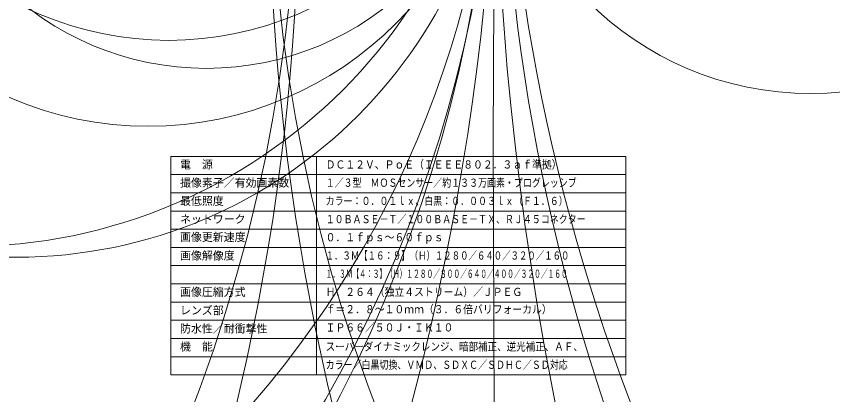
# Model space of a CAD drawing. Units: millimetres, scale not verified. Extents: x -1398 to 23375, y -11727 to 11622.
# Drawn here: x -105 to 119.3, y -121.9 to -18 of the extents above; entities that cross this region are included whole.
import ezdxf
from ezdxf.enums import TextEntityAlignment as Align

# ---------------------------------------------------------------- set-up
doc = ezdxf.new("R2010")
doc.units = ezdxf.units.MM
doc.header["$LTSCALE"] = 0.125
doc.layers.add('0-1_WAKU', color=1, linetype='Continuous', lineweight=18)
doc.layers.add('0-4_GAIKEI', color=1, linetype='Continuous', lineweight=18)
doc.layers.add('0-3_MOJI1', color=7, linetype='Continuous')
doc.styles.add('ＭＳ ゴシック', font='')
doc.styles.get('ＭＳ ゴシック').set_extended_font_data('MS Gothic')

msp = doc.modelspace()

# ---------------------------------------------------------------- linework, layer by layer
at = {"layer": '0-1_WAKU', "color": 4}
for p, q in [((-62.4904, -56.5086), (62.5096, -56.5086)), ((-22.4904, -56.5086), (-22.4904, -116.5086)), ((62.5096, -56.5086), (62.5096, -116.5086))]:
    msp.add_line(p, q, dxfattribs=at)
at = {"layer": '0-1_WAKU'}
for p, q in [((-62.4904, -61.5086), (62.5096, -61.5086)), ((-62.4904, -66.5086), (62.5096, -66.5086)), ((-62.4904, -71.5086), (62.5096, -71.5086)), ((-62.4904, -76.5086), (62.5096, -76.5086)), ((-62.4904, -81.5086), (62.5096, -81.5086)), ((-62.4904, -86.5086), (62.5096, -86.5086)), ((-62.4904, -91.5086), (62.5096, -91.5086)), ((-62.4904, -96.5086), (62.5096, -96.5086)), ((62.5096, -101.5086), (-62.4904, -101.5086)), ((62.5096, -106.5086), (-62.4904, -106.5086)), ((62.5096, -111.5086), (-62.4904, -111.5086))]:
    msp.add_line(p, q, dxfattribs=at)
at = {"layer": '0-1_WAKU', "color": 4}
msp.add_lwpolyline([(-62.4904, -56.5086), (-62.4904, -116.5086), (62.5096, -116.5086)], dxfattribs=at)
at = {"layer": '0-4_GAIKEI'}
for centre, radius in [((11700.3115, -52.5255), 11674.2533), ((889.0887, 44.8697), 862.592), ((-685.5049, 58.2506), 712.7527), ((-653.5964, 22.0888), 626.3595), ((589.6902, 22.1524), 625.1617), ((563.632, 67.2333), 535.0859), ((563.4236, 46.7516), 534.8775), ((-470.937, 32.5044), 443.4033), ((407.4243, 32.5542), 442.5992), ((-362.0528, 54.9845), 388.6825), ((-329.4905, 54.3323), 356.7168), ((-245.4507, 54.1472), 272.0774), ((-119.0475, 65.4651), 146.726), ((-104.9269, 48.4224), 132.6051), ((-63.1299, 65.9793), 90.6145), ((-68.7404, 48.015), 96.225), ((113.3394, 47.5821), 86.8446), ((-52.7699, 47.9304), 80.2544)]:
    msp.add_circle(centre, radius, dxfattribs=at)

# ---------------------------------------------------------------- texts
at = {"layer": '0-3_MOJI1', "style": 'ＭＳ ゴシック'}
for s, p in [('電\u3000源', (-59.9904, -60.5086)), ('撮像素子／有効画素数', (-59.9904, -65.5086)), ('最低照度', (-59.9904, -70.5086)), ('ネットワーク', (-59.9904, -75.5086)), ('画像更新速度', (-59.9904, -80.4341)), ('画像解像度', (-59.9904, -85.5086)), ('画像圧縮方式', (-59.9904, -95.5086)), ('レンズ部', (-59.9904, -100.5629)), ('防水性／耐衝撃性', (-59.9904, -105.5629)), ('機\u3000能', (-59.9904, -110.5086))]:
    msp.add_text(s, height=2.199, dxfattribs=at).set_placement(p, align=Align.BOTTOM_LEFT)
for s, width, p in [('ＤＣ１２Ｖ、ＰｏＥ（ＩＥＥＥ８０２．３ａｆ準拠）', 0.9, (-19.9904, -60.5086)), ('１／３型\u3000ＭＯＳセンサー／約１３３万画素・プログレッシブ', 0.8, (-19.9904, -65.5086)), ('カラー：０．０１ｌｘ、白黒：０．００３ｌｘ（Ｆ１．６）', 0.8, (-19.9904, -70.5086)), ('１０ＢＡＳＥ－Ｔ／１００ＢＡＳＥ－ＴＸ、ＲＪ４５コネクター', 0.8, (-19.9904, -75.5086)), ('０．１ｆｐｓ～６０ｆｐｓ', 0.9, (-19.9904, -80.4818)), ('１．３Ｍ【１６：９】（Ｈ）１２８０／６４０／３２０／１６０', 0.75, (-19.9904, -85.5086)), ('１．３Ｍ【４：３】（Ｈ）１２８０／８００／６４０／４００／３２０／１６０', 0.6, (-19.9904, -90.5086)), ('Ｈ．２６４（独立４ストリーム）／ＪＰＥＧ', 0.9, (-19.9904, -95.5086)), ('ｆ＝２．８～１０ｍｍ（３．６倍バリフォーカル）', 0.9, (-19.9904, -100.2601)), ('ＩＰ６６／５０Ｊ・ＩＫ１０', 0.9, (-19.9904, -105.2601)), ('スーパーダイナミックレンジ、暗部補正、逆光補正、ＡＦ、', 0.85, (-19.9904, -110.5086)), ('カラー／白黒切換、ＶＭＤ、ＳＤＸＣ／ＳＤＨＣ／ＳＤ対応', 0.8, (-19.9904, -115.5086))]:
    msp.add_text(s, height=2.199, dxfattribs=dict(at, width=width)).set_placement(p, align=Align.BOTTOM_LEFT)

doc.saveas('drawing.dxf')
